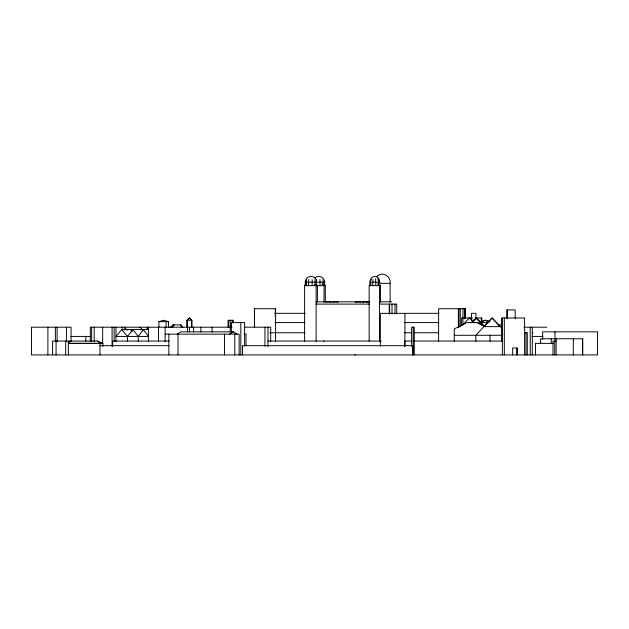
<?xml version="1.0" encoding="UTF-8"?>
<svg xmlns="http://www.w3.org/2000/svg" width="629" height="629" viewBox="0 0 629 629"><rect width="100%" height="100%" fill="white"/><g stroke="black" fill="none" stroke-linecap="round" stroke-linejoin="round"><path stroke-width="0.94" d="M369.923 285.637L369.986 281.265L370.866 278.773M372.973 279.551L372.738 285.637M146.659 329.698L147.359 327.198L148.059 329.698M306.535 279.551L305.977 285.637M371.338 278.773L370.552 281.265L370.497 285.637M99.987 354.913L100.003 343.348L102.857 343.363L102.857 346.257M138.278 341.303L138.278 336.436L143.357 329.51L148.413 329.51M172.039 327.662L174.084 324.894M127.49 341.303L127.49 336.436L132.884 329.51L138.278 336.436M142.767 330.893L141.682 329.51L121.735 329.51L115.972 336.436L148.436 336.436L143.357 329.51M306.386 278.773C308.517 275.651 313.619 275.651 315.75 278.773M484.558 325.948L492.145 317.967L501.407 327.78M471.231 322.811L475.87 317.967L483.536 325.971M473.385 321.427L476.703 317.967L483.78 325.35M462.244 325.35L469.352 317.967L474.014 322.811M371.369 278.089C373.068 275.887 376.669 275.879 378.359 278.089M187.002 327.198L187.002 320.271L189.415 317.967L191.853 320.271L191.853 327.198M170.089 327.662L173.022 324.894L180.845 324.894L182.89 327.662M376.724 276.791C381.764 270.682 391.081 276.029 390.129 283.325L390.129 301.959M314.807 278.089C317.165 275.604 321.616 275.958 323.558 278.773M369.16 341.248L369.16 285.637L371.283 283.899M304.617 341.248L304.617 285.637L306.748 284.096M177.142 334.125L180.893 331.821L233.375 331.821L237.141 334.133M229.609 334.133L233.375 331.821M68.553 342.443L71.572 341.06M480.595 322.009L485.038 320.271L488.985 321.663M481.877 321.663L485.431 320.271M158.901 327.198L158.901 321.663L163.697 320.271L168.509 321.663L168.509 327.198M355.188 302.321L358.043 301.802L360.889 302.321M362.304 302.321L365.158 301.802L368.004 302.321M332.466 302.211L335.288 301.802L338.103 302.211M323.463 341.06L323.896 341.06M305.285 285.637L305.285 282.169L324.658 282.169L324.658 285.637M369.923 282.169L379.806 282.169L379.806 285.637M380.616 283.325L390.129 283.325M304.617 285.637L325.311 285.637L325.311 302.219L328.173 301.802L330.996 302.211M369.16 285.637L380.498 285.637L380.498 302.219M315.994 301.802L369.813 301.802M379.318 301.802L391.678 301.802M315.994 304.106L369.553 304.106M379.318 304.106L396.71 304.106L396.71 313.879M254.462 308.729L254.462 327.394L254.438 308.729L275.588 308.729L275.588 341.154M274.779 313.344L305.144 313.344M439.05 313.344L380.341 313.344L380.341 346.209M472.505 317.967L461.623 317.967L461.623 325.743M475.681 317.967L481.877 317.967L481.877 321.851M187.002 320.271L191.853 320.271M158.901 321.663L168.509 321.663M274.818 322.583L304.845 322.583M404.376 322.583L438.806 322.583M479.778 322.583L488.489 322.583M498.317 324.894L501.47 324.894M483.992 326.624L500.314 326.624M232.085 327.198L90.317 327.198L90.317 341.531M244.398 327.198L270.69 327.198L270.69 341.531M523.886 327.198L546.837 327.198M269.786 332.741L304.601 332.741M404.478 332.741L411.303 332.741M414.236 332.741L438.625 332.741M524.413 332.741L527.299 332.741L527.299 354.913M532.291 332.741L533.03 332.741M165.113 334.133L239.146 334.133L239.146 354.913M244.099 334.133L246.033 334.133L246.033 345.675M454.256 335.281L501.95 335.281M70.841 336.436L91.032 336.436M532.024 336.436L542.953 336.436M99.987 343.363L68.364 343.363L102.857 343.363L97.817 341.06L52.6 341.06L52.6 354.913M169.193 341.06L112.622 341.06L112.622 346.603M267.97 341.06L381.26 341.06M412.058 341.06L404.769 341.06L404.769 346.603M414.008 341.06L502.359 341.06M556.122 341.06L553.001 341.06L553.001 354.913M553.559 343.363L535.476 343.363L535.476 354.913M99.987 345.675L169.012 345.675M354.96 354.905L355.44 354.913M490.054 321.663L486.06 320.271L489.614 321.663M485.038 320.271L489.488 322.009M484.951 326.38L477.285 322.583L467.095 322.583L454.256 328.936L454.256 341.17M477.112 322.583L483.764 325.964M323.164 284.096L325.311 285.637M316.01 284.607L317.433 285.637L317.433 302.219M322.103 283.899L324.037 285.637L324.037 302.219M314.665 284.316L316.12 285.637L316.12 341.248M139.905 327.198L142.956 330.17M124.825 327.795L127.239 330.17M377.494 283.655L379.484 285.637L379.484 341.248M470.178 317.967L473.511 321.427M97.817 341.06L100.003 343.348M500.22 326.593L492.09 317.967L475.831 335.281L475.831 341.17M130.478 329.51L131.634 330.893M121.735 329.51L127.49 336.436M378.862 278.773L379.806 282.169M378.414 278.773L378.776 279.551M173.022 324.894L173.659 326.278M316.222 279.551L316.859 285.637M377.801 278.773L378.446 281.265L378.493 285.637M180.845 324.894L181.75 327.662M314.87 279.551L315.333 285.637M379.035 280.385L379.201 281.265M375.615 278.773L375.788 285.637M582.769 354.913L582.769 338.748L540.578 338.748L540.578 343.363M582.493 338.748L582.493 354.913M573.302 338.748L573.302 354.913M556.122 338.748L556.122 354.913M555.014 331.821L555.014 339.518M554.739 341.06L554.739 354.913M551.271 338.748L551.271 343.505M542.638 339.518L542.638 331.821L597.55 331.821L597.55 354.913L31.45 354.913L31.45 327.198L71.053 327.198L71.053 341.06M532.291 327.198L532.291 354.913M530.231 327.198L530.231 354.913M525.986 332.741L525.986 354.913M524.602 354.913L524.602 317.967L501.62 317.967L501.62 341.303M517.093 354.913L517.093 347.986L512.659 347.986L512.659 354.913M516.975 347.986L516.975 354.913M515.198 318.691L515.151 309.885L507.053 309.885L507.053 318.691M507.116 309.885L507.116 318.691M504.324 317.967L504.324 354.913M502.359 317.967L502.359 354.913M490.054 335.257L490.054 341.17M481.303 317.967L481.303 322.826M475.988 318.18L475.941 313.344L471.483 313.344L471.506 320.114M465.185 318.557L465.271 308.729L438.625 308.729L438.625 341.154M464.973 308.729L464.973 318.557M464.839 308.729L464.839 318.557M462.968 308.729L462.968 324.446M460.286 308.729L460.286 326.412M458.785 308.729L458.785 327.394M458.69 308.729L458.69 327.394M458.486 308.729L458.486 327.394M458.368 308.729L458.368 327.394M414.259 354.913L414.259 327.198L411.586 327.198L411.586 346.312M413.222 327.198L413.151 354.913M412.648 354.913L412.71 345.675L242.472 345.675L242.472 354.913M404.911 313.344L404.911 346.209M394.957 304.106L394.957 313.879M392.024 304.106L392.024 313.879M389.666 304.106L389.666 313.879M389.249 304.106L389.249 313.879M323.157 285.637L323.157 282.169A5.732 4.214 -90 0 0 322.701 279.543M320.019 285.637L320.019 282.169A5.732 1.116 90 0 0 319.909 279.52M312.188 285.637L312.188 282.169A5.755 1.124 -90 0 0 312.07 279.543M308.611 285.637L308.611 282.169A5.724 2.43 89.9 0 1 308.863 279.535M275.313 308.729L275.313 316.591M267.97 327.198L267.97 346.603M264.943 327.198L264.943 346.312M244.595 346.092L244.595 322.583L231.299 322.583L231.299 332.379M240.813 322.583L240.813 354.913M234.806 334.133L234.806 354.913M233.304 322.874L233.304 320.271L228.083 320.271L228.083 327.198M232.541 320.271L232.541 322.874M230.717 320.271L230.717 327.198M230.277 327.198L230.277 331.978M228.846 320.271L228.846 327.198M224.506 334.133L224.506 354.913M212.107 327.198L212.107 331.978M200.84 327.198L200.84 331.978M193.606 327.198L193.606 331.978M191.672 327.198L191.672 320.271L189.431 317.967L187.167 320.271L187.167 327.198M189.541 327.198L189.541 331.978M187.513 327.198L187.513 331.978M178.023 334.133L178.023 354.913M168.855 334.133L168.855 354.913M166.103 321.663L166.103 327.198M165.113 327.198L165.113 341.689M158.484 327.198L158.484 341.531M148.436 327.198L148.436 341.531M124.974 327.198L124.974 330.068M122.042 327.198L122.042 330.068M115.972 327.198L115.972 341.531M114.148 327.198L114.148 341.531M112.088 327.198L112.088 346.312M102.669 327.198L102.669 343.442M94.193 327.198L94.193 341.531M91.606 327.198L91.606 341.531M85.811 336.436L85.811 341.303M68.372 341.06L68.372 354.913M66.572 327.198L66.572 341.06M65.675 341.06L65.675 354.913M57.105 327.198L57.105 341.531M56.067 341.06L56.067 354.913M55.376 327.198L55.376 341.06M47.89 327.198L47.89 354.913M324.029 279.551A5.747 5.708 89.9 0 1 324.658 282.169M316.473 281.265A5.74 2.422 90 0 1 316.709 279.551M305.285 282.169A5.724 5.685 -90 0 1 305.914 279.551M132.577 330.893L131.477 329.51L132.538 330.893"/></g></svg>
